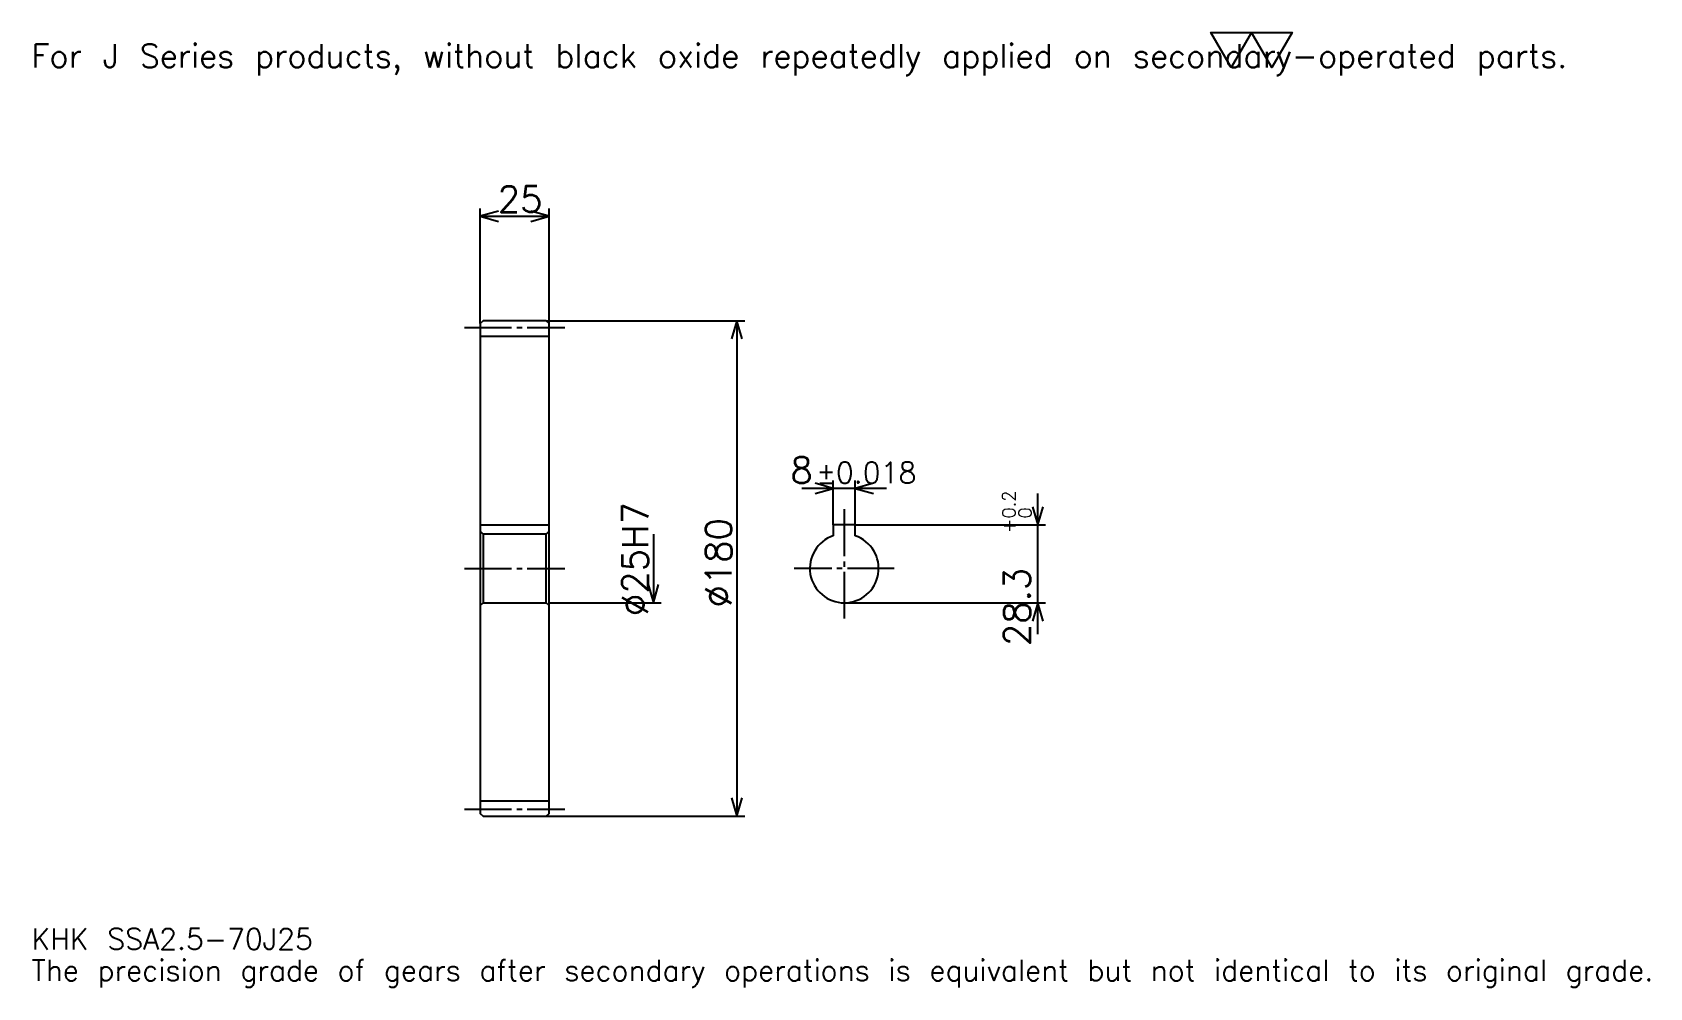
# Model space of a CAD drawing. Extents: x 19 to 607, y 7 to 354.
import ezdxf

# ---------------------------------------------------------------- set-up
doc = ezdxf.new("R2010")
doc.units = 0
doc.linetypes.add('DASHDOT', pattern=[22.744564, 17.058424, -1.89538, 1.89538, -1.89538])
doc.layers.get('0').update_dxf_attribs({"linetype": 'CONTINUOUS'})
doc.layers.add('DASHDOT', color=6, linetype='DASHDOT')
doc.styles.add('KANJI', font='TXT', dxfattribs={"bigfont": 'BIGFONT'})

msp = doc.modelspace()

# ---------------------------------------------------------------- linework, layer by layer
at = {"color": 5}
for p, q in [((182.055695, 249.242523), (182.055695, 289.993195)), ((207.055695, 249.242523), (207.055695, 289.993195)), ((182.055695, 287.150146), (207.055695, 287.150146)), ((182.055695, 248.242523), (182.055695, 249.242523)), ((206.055695, 249.242523), (207.055695, 249.242523)), ((207.055695, 249.242523), (278.132446, 249.242523)), ((207.055695, 248.242523), (207.055695, 249.242523)), ((275.289398, 249.242523), (275.289398, 69.242523)), ((329.697021, 188.310181), (298.952454, 188.310181)), ((310.324707, 175.042526), (310.324707, 191.153259)), ((318.324707, 175.042526), (318.324707, 191.153259)), ((384.663025, 135.370239), (384.663025, 186.41481)), ((244.963303, 171.742523), (244.963303, 146.742523)), ((318.324707, 175.042526), (387.506104, 175.042526)), ((207.055695, 146.742523), (247.806366, 146.742523)), ((314.324707, 146.742523), (387.506104, 146.742523)), ((206.055695, 69.242523), (207.055695, 69.242523)), ((207.055695, 69.242523), (278.132446, 69.242523))]:
    msp.add_line(p, q, dxfattribs=at)
at = {"color": 4}
for p, q in [((182.055695, 243.617523), (207.055695, 243.617523)), ((182.055695, 175.042526), (207.055695, 175.042526)), ((207.055695, 172.742523), (206.055695, 171.742523)), ((182.055695, 145.742523), (183.055695, 146.742523)), ((207.055695, 145.742523), (206.055695, 146.742523)), ((182.055695, 74.867523), (207.055695, 74.867523))]:
    msp.add_line(p, q, dxfattribs=at)
at = {"color": 7}
msp.add_lwpolyline([(454.891296, 341.168488), (447.499298, 353.981262), (477.067261, 353.981262), (469.675262, 341.168488), (462.283295, 353.981262), (454.891296, 341.168488)], dxfattribs=at)
at = {"color": 5}
for points in [[(188.689529, 289.045532), (182.055695, 287.150146), (188.689529, 285.254761)], [(200.42186, 285.254761), (207.055695, 287.150146), (200.42186, 289.045532)], [(277.184753, 242.608688), (275.289398, 249.242523), (273.394012, 242.608688)], [(303.690887, 186.41481), (310.324707, 188.310181), (303.690887, 190.205566)], [(324.958557, 190.205566), (318.324707, 188.310181), (324.958557, 186.41481)], [(382.767639, 181.676361), (384.663025, 175.042526), (386.558411, 181.676361)], [(243.067917, 153.376358), (244.963303, 146.742523), (246.858673, 153.376358)], [(386.558411, 140.108688), (384.663025, 146.742523), (382.767639, 140.108688)], [(273.394012, 75.876358), (275.289398, 69.242523), (277.184753, 75.876358)]]:
    msp.add_lwpolyline(points, dxfattribs=at)
at = {"color": 4}
for points in [[(182.055695, 145.742523), (182.055695, 70.242523), (183.055695, 69.242523), (206.055695, 69.242523), (207.055695, 70.242523), (207.055695, 248.242523), (206.055695, 249.242523), (183.055695, 249.242523), (182.055695, 248.242523), (182.055695, 145.742523)], [(182.055695, 172.742523), (183.055695, 171.742523), (183.055695, 146.742523), (206.055695, 146.742523), (206.055695, 171.742523), (183.055695, 171.742523)], [(318.324707, 171.085236), (318.324707, 175.042526), (310.324707, 175.042526), (310.324707, 171.085236)]]:
    msp.add_lwpolyline(points, dxfattribs=at)
msp.add_arc((314.324707, 159.242523), 12.5, 108.662925185, 71.337074815, dxfattribs=at)
at = {"layer": 'DASHDOT', "color": 7}
for p, q in [((176.369553, 246.742523), (212.741837, 246.742523)), ((314.324707, 180.728668), (314.324707, 141.056381)), ((176.369553, 159.242523), (212.741837, 159.242523)), ((332.510864, 159.242523), (296.13858, 159.242523)), ((176.369553, 71.742523), (212.741837, 71.742523))]:
    msp.add_line(p, q, dxfattribs=at)

# ---------------------------------------------------------------- texts
at = {"color": 7, "style": 'KANJI'}
for s, height, p in [('For J Series products, without black oxide repeatedly applied on secondary-operated parts.', 8.529212, (18.953804, 341.168488)), ('25', 9.476902, (188.395706, 288.666443)), ('8', 9.476902, (294.762512, 190.205566)), ('%%p0.018', 7.581522, (304.143494, 190.205566)), ('KHK SSA2.5-70J25', 7.581522, (18.953804, 20.849184)), ('The precision grade of gears after secondary operations is equivalent but not identical to its original grade.', 7.581522, (18.953804, 9.476902))]:
    msp.add_text(s, height=height, dxfattribs=at).set_placement(p)
for s, height, p in [('0.2', 4.738451, (376.512909, 177.367325)), ('%%c25H7', 9.476902, (243.067917, 141.947174)), ('+', 4.738451, (376.512909, 172.060257)), ('0', 4.738451, (382.38858, 177.367325)), ('%%c180', 9.476902, (273.394012, 145.027161)), ('28.3', 9.476902, (381.819977, 131.040482))]:
    msp.add_text(s, height=height, rotation=90, dxfattribs=at).set_placement(p)

doc.saveas('drawing.dxf')
